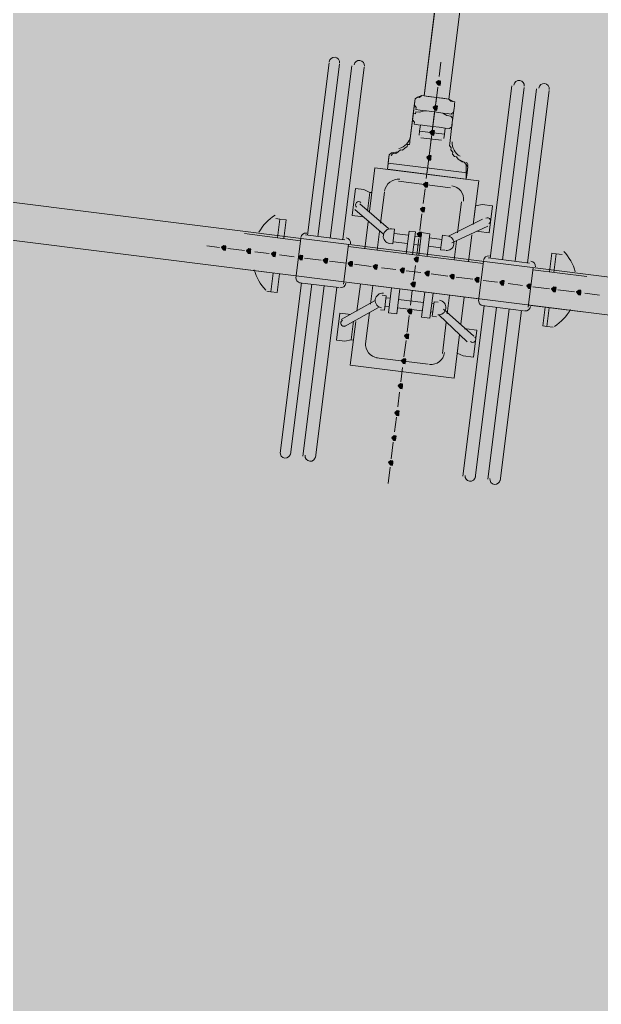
# Model space of a CAD drawing. Header units: metres. Extents: x -4 to 509425, y 7549 to 4732445.
# Drawn here: x 476004.617 to 476006.97, y 4719750.789 to 4719754.773 of the extents above; entities that cross this region are included whole.
import ezdxf

# ---------------------------------------------------------------- set-up
doc = ezdxf.new("R2010")
doc.units = ezdxf.units.M
doc.header["$LTSCALE"] = 0.01
doc.header["$MEASUREMENT"] = 0
doc.layers.get('0').update_dxf_attribs({"lineweight": 0})
doc.layers.add('_SUBESTACIÓN', color=1, linetype='Continuous')
doc.layers.add('SUBESTACION LA VID', color=253, linetype='Continuous')

# ---------------------------------------------------------------- blocks, each defined once
blk = doc.blocks.new('A$Cfff6051d')
at = {"layer": 'SUBESTACION LA VID', "transparency": 33554687}
h = blk.add_hatch(color=256, dxfattribs=at)
h.dxf.hatch_style = 2
h.paths.add_polyline_path([(476006.319, 4719754.5158), (476006.3201, 4719754.5242), (476006.3117, 4719754.5253), (476006.3022, 4719754.5179), (476006.3095, 4719754.5085), (476006.3179, 4719754.5074)])
h = blk.add_hatch(color=256, dxfattribs=at)
h.dxf.hatch_style = 2
h.paths.add_polyline_path([(476006.3064, 4719754.415), (476006.3074, 4719754.4234), (476006.299, 4719754.4245), (476006.2896, 4719754.4171), (476006.2969, 4719754.4077), (476006.3053, 4719754.4066)])
h = blk.add_hatch(color=256, dxfattribs=at)
h.dxf.hatch_style = 2
h.paths.add_polyline_path([(476006.2937, 4719754.3142), (476006.2948, 4719754.3226), (476006.2864, 4719754.3237), (476006.2769, 4719754.3163), (476006.2843, 4719754.3069), (476006.2927, 4719754.3058)])
h = blk.add_hatch(color=256, dxfattribs=at)
h.dxf.hatch_style = 2
h.paths.add_polyline_path([(476006.2811, 4719754.2134), (476006.2821, 4719754.2218), (476006.2737, 4719754.2228), (476006.2643, 4719754.2155), (476006.2716, 4719754.206), (476006.28, 4719754.205)])
h = blk.add_hatch(color=256, dxfattribs=at)
h.dxf.hatch_style = 2
h.paths.add_polyline_path([(476006.2674, 4719754.1042), (476006.2684, 4719754.1126), (476006.26, 4719754.1136), (476006.2506, 4719754.1063), (476006.2579, 4719754.0968), (476006.2663, 4719754.0958)])
h = blk.add_hatch(color=256, dxfattribs=at)
h.dxf.hatch_style = 2
h.paths.add_polyline_path([(476006.2548, 4719754.0034), (476006.2558, 4719754.0118), (476006.2474, 4719754.0128), (476006.238, 4719754.0055), (476006.2453, 4719753.996), (476006.2537, 4719753.995)])
h = blk.add_hatch(color=256, dxfattribs=at)
h.dxf.hatch_style = 2
h.paths.add_polyline_path([(476006.2421, 4719753.9026), (476006.2432, 4719753.911), (476006.2348, 4719753.912), (476006.2253, 4719753.9047), (476006.2327, 4719753.8952), (476006.2411, 4719753.8942)])
h = blk.add_hatch(color=256, dxfattribs=at)
h.dxf.hatch_style = 2
h.paths.add_polyline_path([(476005.4503, 4719753.8483), (476005.4514, 4719753.8567), (476005.443, 4719753.8577), (476005.4335, 4719753.8504), (476005.4409, 4719753.8409), (476005.4493, 4719753.8399)])
h = blk.add_hatch(color=256, dxfattribs=at)
h.dxf.hatch_style = 2
h.paths.add_polyline_path([(476005.5511, 4719753.8356), (476005.5522, 4719753.844), (476005.5438, 4719753.8451), (476005.5343, 4719753.8377), (476005.5417, 4719753.8283), (476005.5501, 4719753.8272)])
h = blk.add_hatch(color=256, dxfattribs=at)
h.dxf.hatch_style = 2
h.paths.add_polyline_path([(476005.6519, 4719753.823), (476005.653, 4719753.8314), (476005.6446, 4719753.8324), (476005.6351, 4719753.8251), (476005.6425, 4719753.8156), (476005.6509, 4719753.8146)])
h = blk.add_hatch(color=256, dxfattribs=at)
h.dxf.hatch_style = 2
h.paths.add_polyline_path([(476005.7611, 4719753.8093), (476005.7622, 4719753.8177), (476005.7538, 4719753.8188), (476005.7443, 4719753.8114), (476005.7517, 4719753.802), (476005.7601, 4719753.8009)])
h = blk.add_hatch(color=256, dxfattribs=at)
h.dxf.hatch_style = 2
h.paths.add_polyline_path([(476005.862, 4719753.7967), (476005.863, 4719753.8051), (476005.8546, 4719753.8061), (476005.8452, 4719753.7988), (476005.8525, 4719753.7893), (476005.8609, 4719753.7883)])
h = blk.add_hatch(color=256, dxfattribs=at)
h.dxf.hatch_style = 2
h.paths.add_polyline_path([(476006.2295, 4719753.8018), (476006.2305, 4719753.8102), (476006.2221, 4719753.8112), (476006.2127, 4719753.8039), (476006.22, 4719753.7944), (476006.2284, 4719753.7934)])
h = blk.add_hatch(color=256, dxfattribs=at)
h.dxf.hatch_style = 2
h.paths.add_polyline_path([(476005.9628, 4719753.784), (476005.9638, 4719753.7924), (476005.9554, 4719753.7935), (476005.946, 4719753.7861), (476005.9533, 4719753.7767), (476005.9617, 4719753.7756)])
h = blk.add_hatch(color=256, dxfattribs=at)
h.dxf.hatch_style = 2
h.paths.add_polyline_path([(476006.0636, 4719753.7714), (476006.0646, 4719753.7798), (476006.0562, 4719753.7808), (476006.0468, 4719753.7735), (476006.0541, 4719753.764), (476006.0625, 4719753.763)])
h = blk.add_hatch(color=256, dxfattribs=at)
h.dxf.hatch_style = 2
h.paths.add_polyline_path([(476006.1728, 4719753.7577), (476006.1738, 4719753.7661), (476006.1654, 4719753.7671), (476006.156, 4719753.7598), (476006.1633, 4719753.7503), (476006.1717, 4719753.7493)])
h = blk.add_hatch(color=256, dxfattribs=at)
h.dxf.hatch_style = 2
h.paths.add_polyline_path([(476006.2736, 4719753.7451), (476006.2746, 4719753.7535), (476006.2662, 4719753.7545), (476006.2568, 4719753.7472), (476006.2641, 4719753.7377), (476006.2725, 4719753.7367)])
h = blk.add_hatch(color=256, dxfattribs=at)
h.dxf.hatch_style = 2
h.paths.add_polyline_path([(476006.3744, 4719753.7324), (476006.3754, 4719753.7408), (476006.367, 4719753.7419), (476006.3576, 4719753.7345), (476006.3649, 4719753.7251), (476006.3733, 4719753.724)])
h = blk.add_hatch(color=256, dxfattribs=at)
h.dxf.hatch_style = 2
h.paths.add_polyline_path([(476006.4752, 4719753.7198), (476006.4762, 4719753.7282), (476006.4678, 4719753.7292), (476006.4584, 4719753.7219), (476006.4657, 4719753.7124), (476006.4741, 4719753.7114)])
h = blk.add_hatch(color=256, dxfattribs=at)
h.dxf.hatch_style = 2
h.paths.add_polyline_path([(476006.2168, 4719753.701), (476006.2179, 4719753.7094), (476006.2095, 4719753.7104), (476006.2, 4719753.7031), (476006.2074, 4719753.6936), (476006.2158, 4719753.6926)])
h = blk.add_hatch(color=256, dxfattribs=at)
h.dxf.hatch_style = 2
h.paths.add_polyline_path([(476006.576, 4719753.7071), (476006.577, 4719753.7155), (476006.5686, 4719753.7166), (476006.5592, 4719753.7092), (476006.5665, 4719753.6998), (476006.5749, 4719753.6987)])
h = blk.add_hatch(color=256, dxfattribs=at)
h.dxf.hatch_style = 2
h.paths.add_polyline_path([(476006.6852, 4719753.6935), (476006.6862, 4719753.7019), (476006.6778, 4719753.7029), (476006.6684, 4719753.6956), (476006.6757, 4719753.6861), (476006.6841, 4719753.6851)])
h = blk.add_hatch(color=256, dxfattribs=at)
h.dxf.hatch_style = 2
h.paths.add_polyline_path([(476006.786, 4719753.6808), (476006.787, 4719753.6892), (476006.7786, 4719753.6903), (476006.7692, 4719753.6829), (476006.7765, 4719753.6735), (476006.7849, 4719753.6724)])
h = blk.add_hatch(color=256, dxfattribs=at)
h.dxf.hatch_style = 2
h.paths.add_polyline_path([(476006.8868, 4719753.6682), (476006.8878, 4719753.6766), (476006.8794, 4719753.6776), (476006.87, 4719753.6703), (476006.8773, 4719753.6608), (476006.8857, 4719753.6598)])
h = blk.add_hatch(color=256, dxfattribs=at)
h.dxf.hatch_style = 2
h.paths.add_polyline_path([(476006.2032, 4719753.5918), (476006.2042, 4719753.6002), (476006.1958, 4719753.6012), (476006.1864, 4719753.5939), (476006.1937, 4719753.5844), (476006.2021, 4719753.5834)])
h = blk.add_hatch(color=256, dxfattribs=at)
h.dxf.hatch_style = 2
h.paths.add_polyline_path([(476006.1905, 4719753.491), (476006.1916, 4719753.4994), (476006.1832, 4719753.5004), (476006.1737, 4719753.4931), (476006.1811, 4719753.4836), (476006.1895, 4719753.4826)])
h = blk.add_hatch(color=256, dxfattribs=at)
h.dxf.hatch_style = 2
h.paths.add_polyline_path([(476006.1779, 4719753.3902), (476006.1789, 4719753.3986), (476006.1705, 4719753.3996), (476006.1611, 4719753.3923), (476006.1684, 4719753.3828), (476006.1768, 4719753.3818)])
h = blk.add_hatch(color=256, dxfattribs=at)
h.dxf.hatch_style = 2
h.paths.add_polyline_path([(476006.1652, 4719753.2894), (476006.1663, 4719753.2978), (476006.1579, 4719753.2988), (476006.1484, 4719753.2915), (476006.1558, 4719753.282), (476006.1642, 4719753.281)])
h = blk.add_hatch(color=256, dxfattribs=at)
h.dxf.hatch_style = 2
h.paths.add_polyline_path([(476006.1515, 4719753.1802), (476006.1526, 4719753.1886), (476006.1442, 4719753.1896), (476006.1347, 4719753.1823), (476006.1421, 4719753.1728), (476006.1505, 4719753.1718)])
h = blk.add_hatch(color=256, dxfattribs=at)
h.dxf.hatch_style = 2
h.paths.add_polyline_path([(476006.1389, 4719753.0793), (476006.14, 4719753.0877), (476006.1316, 4719753.0888), (476006.1221, 4719753.0815), (476006.1295, 4719753.072), (476006.1379, 4719753.0709)])
h = blk.add_hatch(color=256, dxfattribs=at)
h.dxf.hatch_style = 2
h.paths.add_polyline_path([(476006.1263, 4719752.9785), (476006.1273, 4719752.9869), (476006.1189, 4719752.988), (476006.1095, 4719752.9807), (476006.1168, 4719752.9712), (476006.1252, 4719752.9701)])
at = {"layer": 'SUBESTACION LA VID', "lineweight": 15}
for p, q in [((476006.8689, 4719759.3786), (476006.2528, 4719754.4644)), ((476006.9697, 4719759.3659), (476006.3536, 4719754.4517)), ((476071.4612, 4719745.6493), (475975.7142, 4719757.6531)), ((476071.4423, 4719745.4981), (475975.6953, 4719757.5019)), ((476005.8685, 4719754.5979), (476005.7811, 4719753.9006)), ((476006.3211, 4719754.6009), (476006.3138, 4719754.5421)), ((476005.8231, 4719753.8954), (476005.9105, 4719754.5926)), ((476005.9609, 4719754.5863), (476005.8735, 4719753.8891)), ((476005.9239, 4719753.8827), (476006.0113, 4719754.58)), ((476006.3085, 4719754.5001), (476006.3001, 4719754.4329)), ((476006.5204, 4719753.808), (476006.6078, 4719754.5052)), ((476006.6582, 4719754.4989), (476006.5708, 4719753.8017)), ((476006.6212, 4719753.7953), (476006.7086, 4719754.4926)), ((476006.759, 4719754.4862), (476006.6716, 4719753.789)), ((476006.215, 4719754.435), (476006.2076, 4719754.3762)), ((476006.2959, 4719754.3993), (476006.2874, 4719754.3321)), ((476006.3672, 4719754.3562), (476006.3746, 4719754.415)), ((476006.1971, 4719754.2922), (476006.2076, 4719754.3762)), ((476006.2328, 4719754.3048), (476006.2349, 4719754.3216)), ((476006.3672, 4719754.3562), (476006.3567, 4719754.2722)), ((476006.3242, 4719754.2848), (476006.2402, 4719754.2953)), ((476006.2412, 4719754.3037), (476006.2412, 4719754.3037)), ((476006.2822, 4719754.29), (476006.2748, 4719754.2312)), ((476006.3252, 4719754.2932), (476006.3252, 4719754.2932)), ((476006.3357, 4719754.3089), (476006.3336, 4719754.2921)), ((476006.1215, 4719754.2334), (476006.1477, 4719754.2386)), ((476006.3913, 4719754.2081), (476006.4155, 4719754.1965)), ((476006.0321, 4719753.9972), (476006.0543, 4719754.1736)), ((476006.4743, 4719754.1209), (476006.0543, 4719754.1736)), ((476006.427, 4719754.1524), (476006.1078, 4719754.1925)), ((476006.2695, 4719754.1892), (476006.2622, 4719754.1304)), ((476006.3598, 4719754.0926), (476006.1498, 4719754.1189)), ((476006.4522, 4719753.9445), (476006.4743, 4719754.1209)), ((476006.2569, 4719754.0884), (476006.2495, 4719754.0296)), ((476006.0773, 4719753.9488), (476006.0931, 4719754.0748)), ((476005.9733, 4719754.0045), (476006.0888, 4719753.9047)), ((476005.9933, 4719754.0276), (476006.1088, 4719753.9278)), ((476006.3881, 4719753.9099), (476006.4039, 4719754.0359)), ((476005.653, 4719753.9679), (476005.6698, 4719753.9658)), ((476006.2443, 4719753.9876), (476006.2358, 4719753.9204)), ((476006.4889, 4719753.9655), (476006.3524, 4719753.8973)), ((476006.0132, 4719753.846), (476006.0269, 4719753.9552)), ((476006.511, 4719753.9371), (476006.366, 4719753.87)), ((476005.7528, 4719753.8786), (476005.526, 4719753.907)), ((476005.7338, 4719753.7274), (476005.7538, 4719753.887)), ((476005.9323, 4719753.8817), (476005.7727, 4719753.9017)), ((476006.0636, 4719753.8396), (476006.0731, 4719753.9152)), ((476006.1907, 4719753.9005), (476006.1319, 4719753.9079)), ((476006.1812, 4719753.8249), (476006.1928, 4719753.9173)), ((476006.218, 4719753.9141), (476006.1928, 4719753.9173)), ((476006.2064, 4719753.8217), (476006.218, 4719753.9141)), ((476006.2411, 4719753.8942), (476006.2159, 4719753.8973)), ((476006.2316, 4719753.8868), (476006.2232, 4719753.8196)), ((476006.2316, 4719753.8186), (476006.2432, 4719753.911)), ((476006.2768, 4719753.9068), (476006.2432, 4719753.911)), ((476006.2652, 4719753.8144), (476006.2768, 4719753.9068)), ((476006.3251, 4719753.8837), (476006.2747, 4719753.89)), ((476006.344, 4719753.8983), (476006.3272, 4719753.9005)), ((476006.4332, 4719753.7933), (476006.4469, 4719753.9025)), ((476005.4251, 4719753.8514), (476005.3747, 4719753.8577)), ((476005.5259, 4719753.8388), (476005.4587, 4719753.8472)), ((476005.947, 4719753.8628), (476005.927, 4719753.7032)), ((476006.492, 4719753.7859), (476005.946, 4719753.8544)), ((476006.1865, 4719753.8669), (476006.1277, 4719753.8743)), ((476006.2369, 4719753.8606), (476006.2117, 4719753.8637)), ((476006.3209, 4719753.85), (476006.2705, 4719753.8564)), ((476006.3744, 4719753.8007), (476006.3839, 4719753.8763)), ((476005.6267, 4719753.8261), (476005.5679, 4719753.8335)), ((476005.7275, 4719753.8135), (476005.6687, 4719753.8209)), ((476005.8367, 4719753.7998), (476005.7695, 4719753.8082)), ((476006.512, 4719753.809), (476006.68, 4719753.788)), ((476006.8123, 4719753.8226), (476006.7871, 4719753.8257)), ((476005.7349, 4719753.7358), (476005.5081, 4719753.7642)), ((476005.9376, 4719753.7872), (476005.8704, 4719753.7956)), ((476006.0384, 4719753.7745), (476005.9712, 4719753.783)), ((476006.1392, 4719753.7619), (476006.0804, 4719753.7693)), ((476006.2179, 4719753.7776), (476006.2106, 4719753.7188)), ((476006.4931, 4719753.7943), (476006.473, 4719753.6347)), ((476006.6747, 4719753.6095), (476006.6947, 4719753.7691)), ((476006.6936, 4719753.7607), (476006.912, 4719753.7333)), ((476005.6582, 4719753.6686), (476005.6677, 4719753.7442)), ((476006.24, 4719753.7493), (476006.1812, 4719753.7566)), ((476006.3492, 4719753.7356), (476006.282, 4719753.744)), ((476006.45, 4719753.7229), (476006.3828, 4719753.7314)), ((476005.6706, 4719753.0186), (476005.7569, 4719753.7074)), ((476005.7989, 4719753.7022), (476005.7126, 4719753.0133)), ((476005.9081, 4719753.6885), (476005.7485, 4719753.7085)), ((476005.763, 4719753.007), (476005.8493, 4719753.6959)), ((476005.8997, 4719753.6895), (476005.8134, 4719753.0007)), ((476006.4741, 4719753.6431), (476005.9281, 4719753.7116)), ((476005.9816, 4719753.594), (476005.9953, 4719753.7032)), ((476006.0362, 4719753.6212), (476006.0457, 4719753.6968)), ((476006.1213, 4719753.6874), (476006.1086, 4719753.5866)), ((476006.1549, 4719753.6831), (476006.1422, 4719753.5823)), ((476006.5508, 4719753.7103), (476006.492, 4719753.7177)), ((476006.6516, 4719753.6977), (476006.5928, 4719753.705)), ((476006.7608, 4719753.684), (476006.6936, 4719753.6924)), ((476006.8616, 4719753.6713), (476006.7944, 4719753.6798)), ((476005.633, 4719753.6718), (476005.6162, 4719753.6739)), ((476006.116, 4719753.6454), (476006.0992, 4719753.6475)), ((476006.2504, 4719753.6285), (476006.1496, 4719753.6411)), ((476006.2053, 4719753.6768), (476006.1979, 4719753.618)), ((476006.2557, 4719753.6705), (476006.2431, 4719753.5697)), ((476006.2893, 4719753.6663), (476006.2767, 4719753.5655)), ((476006.347, 4719753.5823), (476006.3565, 4719753.6579)), ((476006.4016, 4719753.5413), (476006.4153, 4719753.6505)), ((476006.9624, 4719753.6587), (476006.9036, 4719753.6661)), ((476005.9175, 4719753.5593), (476006.0551, 4719753.6359)), ((476005.9312, 4719753.532), (476006.0687, 4719753.6086)), ((476006.1118, 4719753.6118), (476006.095, 4719753.6139)), ((476006.2462, 4719753.5949), (476006.1454, 4719753.6075)), ((476006.2924, 4719753.6232), (476006.284, 4719753.6243)), ((476006.4551, 4719753.4919), (476006.3323, 4719753.6012)), ((476006.4961, 4719753.6148), (476006.4098, 4719752.9259)), ((476006.4602, 4719752.9196), (476006.5465, 4719753.6084)), ((476006.4877, 4719753.6158), (476006.6557, 4719753.5948)), ((476006.5969, 4719753.6021), (476006.5106, 4719752.9133)), ((476006.6757, 4719753.6179), (476006.8941, 4719753.5905)), ((476006.7334, 4719753.5338), (476006.7429, 4719753.6094)), ((476006.0162, 4719753.4616), (476006.032, 4719753.5876)), ((476006.1422, 4719753.5823), (476006.1086, 4719753.5866)), ((476006.1926, 4719753.576), (476006.1842, 4719753.5088)), ((476006.2767, 4719753.5655), (476006.2431, 4719753.5697)), ((476006.2882, 4719753.5896), (476006.2798, 4719753.5907)), ((476006.3029, 4719753.5707), (476006.2861, 4719753.5728)), ((476006.4268, 4719753.4699), (476006.3124, 4719753.5781)), ((476006.561, 4719752.907), (476006.6473, 4719753.5958)), ((476005.9542, 4719753.3755), (476005.9763, 4719753.5519)), ((476006.327, 4719753.4227), (476006.3428, 4719753.5487)), ((476006.7502, 4719753.5317), (476006.7754, 4719753.5286)), ((476006.3742, 4719753.3229), (476006.3963, 4719753.4993)), ((476006.18, 4719753.4752), (476006.1716, 4719753.408)), ((476006.2703, 4719753.3786), (476006.0603, 4719753.4049)), ((476006.3742, 4719753.3229), (476005.9542, 4719753.3755)), ((476006.1663, 4719753.366), (476006.1589, 4719753.3072)), ((476006.1537, 4719753.2652), (476006.1463, 4719753.2064)), ((476006.141, 4719753.1644), (476006.1337, 4719753.1056)), ((476006.1284, 4719753.0636), (476006.12, 4719752.9964)), ((476006.1158, 4719752.9628), (476006.1073, 4719752.8956))]:
    blk.add_line(p, q, dxfattribs=at)
at = {"layer": 'SUBESTACION LA VID', "lineweight": 0}
blk.add_line((476006.4239, 4719754.1272), (476006.4228, 4719754.1871), dxfattribs=at)
at = {"layer": 'SUBESTACION LA VID', "lineweight": 15}
for points in [[(476006.8689, 4719759.3786), (476006.9697, 4719759.3659), (476006.3536, 4719754.4517), (476006.2528, 4719754.4644), (476006.8689, 4719759.3786)], [(476071.4423, 4719745.4981), (476071.4612, 4719745.6493), (475975.7142, 4719757.6531), (475975.6953, 4719757.5019), (476071.4423, 4719745.4981)], [(476006.111, 4719754.2177), (476006.1047, 4719754.1673), (476006.2643, 4719754.1472), (476006.3032, 4719754.4581), (476006.2696, 4719754.4623), (476006.2528, 4719754.4644), (476006.2444, 4719754.4654), (476006.235, 4719754.4581), (476006.2266, 4719754.4591), (476006.2171, 4719754.4518), (476006.2161, 4719754.4434), (476006.215, 4719754.435), (476006.2076, 4719754.3762), (476006.1971, 4719754.2922), (476006.1961, 4719754.2838), (476006.195, 4719754.2754), (476006.1939, 4719754.267), (476006.1855, 4719754.268), (476006.1845, 4719754.2596), (476006.175, 4719754.2523), (476006.1656, 4719754.2449), (476006.1572, 4719754.246), (476006.1477, 4719754.2386), (476006.1383, 4719754.2313), (476006.1215, 4719754.2334), (476006.112, 4719754.2261), (476006.111, 4719754.2177)], [(476006.215, 4719754.435), (476006.214, 4719754.4266), (476006.2213, 4719754.4171), (476006.2203, 4719754.4087), (476006.2371, 4719754.4066), (476006.2539, 4719754.4045), (476006.2623, 4719754.4035), (476006.2959, 4719754.3993), (476006.3211, 4719754.3961), (476006.3295, 4719754.395), (476006.3463, 4719754.3929), (476006.3631, 4719754.3908), (476006.3725, 4719754.3982), (476006.3736, 4719754.4066), (476006.3746, 4719754.415), (476006.3757, 4719754.4234), (476006.3767, 4719754.4318), (476006.3778, 4719754.4402), (476006.3694, 4719754.4412), (476006.3536, 4719754.4517), (476006.3368, 4719754.4538), (476006.3284, 4719754.4549), (476006.3032, 4719754.4581), (476006.2696, 4719754.4623), (476006.2612, 4719754.4633), (476006.2444, 4719754.4654), (476006.2266, 4719754.4591), (476006.2171, 4719754.4518), (476006.2161, 4719754.4434), (476006.215, 4719754.435)], [(476006.4302, 4719754.1776), (476006.4239, 4719754.1272), (476006.2643, 4719754.1472), (476006.3032, 4719754.4581), (476006.3284, 4719754.4549), (476006.3368, 4719754.4538), (476006.3452, 4719754.4528), (476006.3536, 4719754.4517), (476006.361, 4719754.4423), (476006.3694, 4719754.4412), (476006.3778, 4719754.4402), (476006.3767, 4719754.4318), (476006.3757, 4719754.4234), (476006.3746, 4719754.415), (476006.3672, 4719754.3562), (476006.3567, 4719754.2722), (476006.3557, 4719754.2638), (476006.363, 4719754.2543), (476006.362, 4719754.2459), (476006.3693, 4719754.2365), (476006.3683, 4719754.2281), (476006.3756, 4719754.2186), (476006.384, 4719754.2176), (476006.3913, 4719754.2081), (476006.4071, 4719754.1976), (476006.4155, 4719754.1965), (476006.4228, 4719754.1871), (476006.4302, 4719754.1776)], [(476006.2885, 4719754.3405), (476006.3137, 4719754.3373), (476006.3221, 4719754.3362), (476006.3389, 4719754.3341), (476006.3557, 4719754.332), (476006.3651, 4719754.3394), (476006.3662, 4719754.3478), (476006.3672, 4719754.3562), (476006.3683, 4719754.3646), (476006.3694, 4719754.373), (476006.362, 4719754.3824), (476006.3452, 4719754.3845), (476006.3295, 4719754.395), (476006.3211, 4719754.3961), (476006.2959, 4719754.3993), (476006.2623, 4719754.4035), (476006.2539, 4719754.4045), (476006.236, 4719754.3982), (476006.2192, 4719754.4003), (476006.2181, 4719754.3919), (476006.2097, 4719754.393), (476006.2087, 4719754.3846), (476006.2076, 4719754.3762), (476006.2066, 4719754.3678), (476006.2139, 4719754.3583), (476006.2129, 4719754.3499), (476006.2297, 4719754.3478), (476006.2465, 4719754.3457), (476006.2549, 4719754.3447), (476006.2885, 4719754.3405)], [(476006.3389, 4719754.3341), (476006.3357, 4719754.3089), (476006.2349, 4719754.3216), (476006.2381, 4719754.3468)], [(476006.4302, 4719754.1776), (476006.427, 4719754.1524), (476006.4239, 4719754.1272), (476006.1047, 4719754.1673), (476006.1078, 4719754.1925), (476006.111, 4719754.2177)], [(476005.9618, 4719753.9804), (476005.9755, 4719754.0896), (476006.0091, 4719754.0854), (476006.0332, 4719754.0738)], [(476006.0416, 4719754.0728), (476006.0332, 4719754.0738), (476006.0237, 4719753.9982)], [(476006.4658, 4719753.9172), (476006.4742, 4719753.9161), (476006.5162, 4719753.9109), (476006.5299, 4719754.0201), (476006.4879, 4719754.0254), (476006.4616, 4719754.0201), (476006.4522, 4719753.9445)], [(476005.6856, 4719753.887), (476005.695, 4719753.9626), (476005.6698, 4719753.9658), (476005.6604, 4719753.8902)], [(476005.9618, 4719753.9804), (476005.9954, 4719753.9762), (476006.0038, 4719753.9751)], [(476006.1098, 4719753.868), (476006.1266, 4719753.8659), (476006.134, 4719753.9247), (476006.1172, 4719753.9268)], [(476006.3366, 4719753.8395), (476006.3198, 4719753.8416), (476006.3272, 4719753.9005)], [(476006.7608, 4719753.7522), (476006.7703, 4719753.8278), (476006.7871, 4719753.8257), (476006.7776, 4719753.7501)], [(476005.6425, 4719753.7474), (476005.633, 4719753.6718), (476005.6582, 4719753.6686)], [(476006.0835, 4719753.658), (476006.1003, 4719753.6559), (476006.0929, 4719753.5971), (476006.0761, 4719753.5992)], [(476006.3103, 4719753.6295), (476006.2935, 4719753.6316), (476006.2861, 4719753.5728)], [(476006.7597, 4719753.6073), (476006.7502, 4719753.5317), (476006.7334, 4719753.5338)], [(476005.9123, 4719753.5856), (476005.8986, 4719753.4764), (476005.9322, 4719753.4722), (476005.9584, 4719753.4774)], [(476005.9123, 4719753.5856), (476005.9459, 4719753.5814), (476005.9543, 4719753.5803)], [(476005.9668, 4719753.4763), (476005.9584, 4719753.4774), (476005.9679, 4719753.553)], [(476006.4163, 4719753.5224), (476006.4247, 4719753.5213), (476006.4667, 4719753.5161), (476006.453, 4719753.4069), (476006.411, 4719753.4121), (476006.3869, 4719753.4237), (476006.3963, 4719753.4993)]]:
    blk.add_lwpolyline(points, dxfattribs=at)
at = {"layer": 'SUBESTACION LA VID'}
for points in [[(476006.319, 4719754.5158), (476006.3201, 4719754.5242), (476006.3117, 4719754.5253), (476006.3022, 4719754.5179), (476006.3095, 4719754.5085), (476006.3179, 4719754.5074)], [(476006.3064, 4719754.415), (476006.3074, 4719754.4234), (476006.299, 4719754.4245), (476006.2896, 4719754.4171), (476006.2969, 4719754.4077), (476006.3053, 4719754.4066)], [(476006.2937, 4719754.3142), (476006.2948, 4719754.3226), (476006.2864, 4719754.3237), (476006.2769, 4719754.3163), (476006.2843, 4719754.3069), (476006.2927, 4719754.3058)], [(476006.2811, 4719754.2134), (476006.2821, 4719754.2218), (476006.2737, 4719754.2228), (476006.2643, 4719754.2155), (476006.2716, 4719754.206), (476006.28, 4719754.205)], [(476006.2674, 4719754.1042), (476006.2684, 4719754.1126), (476006.26, 4719754.1136), (476006.2506, 4719754.1063), (476006.2579, 4719754.0968), (476006.2663, 4719754.0958)], [(476006.2548, 4719754.0034), (476006.2558, 4719754.0118), (476006.2474, 4719754.0128), (476006.238, 4719754.0055), (476006.2453, 4719753.996), (476006.2537, 4719753.995)], [(476006.2421, 4719753.9026), (476006.2432, 4719753.911), (476006.2348, 4719753.912), (476006.2253, 4719753.9047), (476006.2327, 4719753.8952), (476006.2411, 4719753.8942)], [(476005.4503, 4719753.8483), (476005.4514, 4719753.8567), (476005.443, 4719753.8577), (476005.4335, 4719753.8504), (476005.4409, 4719753.8409), (476005.4493, 4719753.8399)], [(476005.5511, 4719753.8356), (476005.5522, 4719753.844), (476005.5438, 4719753.8451), (476005.5343, 4719753.8377), (476005.5417, 4719753.8283), (476005.5501, 4719753.8272)], [(476005.6519, 4719753.823), (476005.653, 4719753.8314), (476005.6446, 4719753.8324), (476005.6351, 4719753.8251), (476005.6425, 4719753.8156), (476005.6509, 4719753.8146)], [(476005.7611, 4719753.8093), (476005.7622, 4719753.8177), (476005.7538, 4719753.8188), (476005.7443, 4719753.8114), (476005.7517, 4719753.802), (476005.7601, 4719753.8009)], [(476005.862, 4719753.7967), (476005.863, 4719753.8051), (476005.8546, 4719753.8061), (476005.8452, 4719753.7988), (476005.8525, 4719753.7893), (476005.8609, 4719753.7883)], [(476006.2295, 4719753.8018), (476006.2305, 4719753.8102), (476006.2221, 4719753.8112), (476006.2127, 4719753.8039), (476006.22, 4719753.7944), (476006.2284, 4719753.7934)], [(476005.9628, 4719753.784), (476005.9638, 4719753.7924), (476005.9554, 4719753.7935), (476005.946, 4719753.7861), (476005.9533, 4719753.7767), (476005.9617, 4719753.7756)], [(476006.0636, 4719753.7714), (476006.0646, 4719753.7798), (476006.0562, 4719753.7808), (476006.0468, 4719753.7735), (476006.0541, 4719753.764), (476006.0625, 4719753.763)], [(476006.1728, 4719753.7577), (476006.1738, 4719753.7661), (476006.1654, 4719753.7671), (476006.156, 4719753.7598), (476006.1633, 4719753.7503), (476006.1717, 4719753.7493)], [(476006.2736, 4719753.7451), (476006.2746, 4719753.7535), (476006.2662, 4719753.7545), (476006.2568, 4719753.7472), (476006.2641, 4719753.7377), (476006.2725, 4719753.7367)], [(476006.3744, 4719753.7324), (476006.3754, 4719753.7408), (476006.367, 4719753.7419), (476006.3576, 4719753.7345), (476006.3649, 4719753.7251), (476006.3733, 4719753.724)], [(476006.4752, 4719753.7198), (476006.4762, 4719753.7282), (476006.4678, 4719753.7292), (476006.4584, 4719753.7219), (476006.4657, 4719753.7124), (476006.4741, 4719753.7114)], [(476006.2168, 4719753.701), (476006.2179, 4719753.7094), (476006.2095, 4719753.7104), (476006.2, 4719753.7031), (476006.2074, 4719753.6936), (476006.2158, 4719753.6926)], [(476006.576, 4719753.7071), (476006.577, 4719753.7155), (476006.5686, 4719753.7166), (476006.5592, 4719753.7092), (476006.5665, 4719753.6998), (476006.5749, 4719753.6987)], [(476006.6852, 4719753.6935), (476006.6862, 4719753.7019), (476006.6778, 4719753.7029), (476006.6684, 4719753.6956), (476006.6757, 4719753.6861), (476006.6841, 4719753.6851)], [(476006.786, 4719753.6808), (476006.787, 4719753.6892), (476006.7786, 4719753.6903), (476006.7692, 4719753.6829), (476006.7765, 4719753.6735), (476006.7849, 4719753.6724)], [(476006.8868, 4719753.6682), (476006.8878, 4719753.6766), (476006.8794, 4719753.6776), (476006.87, 4719753.6703), (476006.8773, 4719753.6608), (476006.8857, 4719753.6598)], [(476006.2032, 4719753.5918), (476006.2042, 4719753.6002), (476006.1958, 4719753.6012), (476006.1864, 4719753.5939), (476006.1937, 4719753.5844), (476006.2021, 4719753.5834)], [(476006.1905, 4719753.491), (476006.1916, 4719753.4994), (476006.1832, 4719753.5004), (476006.1737, 4719753.4931), (476006.1811, 4719753.4836), (476006.1895, 4719753.4826)], [(476006.1779, 4719753.3902), (476006.1789, 4719753.3986), (476006.1705, 4719753.3996), (476006.1611, 4719753.3923), (476006.1684, 4719753.3828), (476006.1768, 4719753.3818)], [(476006.1652, 4719753.2894), (476006.1663, 4719753.2978), (476006.1579, 4719753.2988), (476006.1484, 4719753.2915), (476006.1558, 4719753.282), (476006.1642, 4719753.281)], [(476006.1515, 4719753.1802), (476006.1526, 4719753.1886), (476006.1442, 4719753.1896), (476006.1347, 4719753.1823), (476006.1421, 4719753.1728), (476006.1505, 4719753.1718)], [(476006.1389, 4719753.0793), (476006.14, 4719753.0877), (476006.1316, 4719753.0888), (476006.1221, 4719753.0815), (476006.1295, 4719753.072), (476006.1379, 4719753.0709)], [(476006.1263, 4719752.9785), (476006.1273, 4719752.9869), (476006.1189, 4719752.988), (476006.1095, 4719752.9807), (476006.1168, 4719752.9712), (476006.1252, 4719752.9701)]]:
    blk.add_lwpolyline(points, close=True, dxfattribs=at)
at = {"layer": 'SUBESTACION LA VID', "lineweight": 0}
for points in [[(476006.319, 4719754.5158), (476006.3201, 4719754.5242), (476006.3117, 4719754.5253), (476006.3022, 4719754.5179), (476006.3095, 4719754.5085), (476006.3179, 4719754.5074)], [(476006.3064, 4719754.415), (476006.3074, 4719754.4234), (476006.299, 4719754.4245), (476006.2896, 4719754.4171), (476006.2969, 4719754.4077), (476006.3053, 4719754.4066)], [(476006.2937, 4719754.3142), (476006.2948, 4719754.3226), (476006.2864, 4719754.3237), (476006.2769, 4719754.3163), (476006.2843, 4719754.3069), (476006.2927, 4719754.3058)], [(476006.2811, 4719754.2134), (476006.2821, 4719754.2218), (476006.2737, 4719754.2228), (476006.2643, 4719754.2155), (476006.2716, 4719754.206), (476006.28, 4719754.205)], [(476006.2674, 4719754.1042), (476006.2684, 4719754.1126), (476006.26, 4719754.1136), (476006.2506, 4719754.1063), (476006.2579, 4719754.0968), (476006.2663, 4719754.0958)], [(476006.2548, 4719754.0034), (476006.2558, 4719754.0118), (476006.2474, 4719754.0128), (476006.238, 4719754.0055), (476006.2453, 4719753.996), (476006.2537, 4719753.995)], [(476006.2421, 4719753.9026), (476006.2432, 4719753.911), (476006.2348, 4719753.912), (476006.2253, 4719753.9047), (476006.2327, 4719753.8952), (476006.2411, 4719753.8942)], [(476005.4503, 4719753.8483), (476005.4514, 4719753.8567), (476005.443, 4719753.8577), (476005.4335, 4719753.8504), (476005.4409, 4719753.8409), (476005.4493, 4719753.8399)], [(476005.5511, 4719753.8356), (476005.5522, 4719753.844), (476005.5438, 4719753.8451), (476005.5343, 4719753.8377), (476005.5417, 4719753.8283), (476005.5501, 4719753.8272)], [(476005.6519, 4719753.823), (476005.653, 4719753.8314), (476005.6446, 4719753.8324), (476005.6351, 4719753.8251), (476005.6425, 4719753.8156), (476005.6509, 4719753.8146)], [(476005.7611, 4719753.8093), (476005.7622, 4719753.8177), (476005.7538, 4719753.8188), (476005.7443, 4719753.8114), (476005.7517, 4719753.802), (476005.7601, 4719753.8009)], [(476005.862, 4719753.7967), (476005.863, 4719753.8051), (476005.8546, 4719753.8061), (476005.8452, 4719753.7988), (476005.8525, 4719753.7893), (476005.8609, 4719753.7883)], [(476006.2295, 4719753.8018), (476006.2305, 4719753.8102), (476006.2221, 4719753.8112), (476006.2127, 4719753.8039), (476006.22, 4719753.7944), (476006.2284, 4719753.7934)], [(476005.9628, 4719753.784), (476005.9638, 4719753.7924), (476005.9554, 4719753.7935), (476005.946, 4719753.7861), (476005.9533, 4719753.7767), (476005.9617, 4719753.7756)], [(476006.0636, 4719753.7714), (476006.0646, 4719753.7798), (476006.0562, 4719753.7808), (476006.0468, 4719753.7735), (476006.0541, 4719753.764), (476006.0625, 4719753.763)], [(476006.1728, 4719753.7577), (476006.1738, 4719753.7661), (476006.1654, 4719753.7671), (476006.156, 4719753.7598), (476006.1633, 4719753.7503), (476006.1717, 4719753.7493)], [(476006.2736, 4719753.7451), (476006.2746, 4719753.7535), (476006.2662, 4719753.7545), (476006.2568, 4719753.7472), (476006.2641, 4719753.7377), (476006.2725, 4719753.7367)], [(476006.3744, 4719753.7324), (476006.3754, 4719753.7408), (476006.367, 4719753.7419), (476006.3576, 4719753.7345), (476006.3649, 4719753.7251), (476006.3733, 4719753.724)], [(476006.4752, 4719753.7198), (476006.4762, 4719753.7282), (476006.4678, 4719753.7292), (476006.4584, 4719753.7219), (476006.4657, 4719753.7124), (476006.4741, 4719753.7114)], [(476006.2168, 4719753.701), (476006.2179, 4719753.7094), (476006.2095, 4719753.7104), (476006.2, 4719753.7031), (476006.2074, 4719753.6936), (476006.2158, 4719753.6926)], [(476006.576, 4719753.7071), (476006.577, 4719753.7155), (476006.5686, 4719753.7166), (476006.5592, 4719753.7092), (476006.5665, 4719753.6998), (476006.5749, 4719753.6987)], [(476006.6852, 4719753.6935), (476006.6862, 4719753.7019), (476006.6778, 4719753.7029), (476006.6684, 4719753.6956), (476006.6757, 4719753.6861), (476006.6841, 4719753.6851)], [(476006.786, 4719753.6808), (476006.787, 4719753.6892), (476006.7786, 4719753.6903), (476006.7692, 4719753.6829), (476006.7765, 4719753.6735), (476006.7849, 4719753.6724)], [(476006.8868, 4719753.6682), (476006.8878, 4719753.6766), (476006.8794, 4719753.6776), (476006.87, 4719753.6703), (476006.8773, 4719753.6608), (476006.8857, 4719753.6598)], [(476006.2032, 4719753.5918), (476006.2042, 4719753.6002), (476006.1958, 4719753.6012), (476006.1864, 4719753.5939), (476006.1937, 4719753.5844), (476006.2021, 4719753.5834)], [(476006.1905, 4719753.491), (476006.1916, 4719753.4994), (476006.1832, 4719753.5004), (476006.1737, 4719753.4931), (476006.1811, 4719753.4836), (476006.1895, 4719753.4826)], [(476006.1779, 4719753.3902), (476006.1789, 4719753.3986), (476006.1705, 4719753.3996), (476006.1611, 4719753.3923), (476006.1684, 4719753.3828), (476006.1768, 4719753.3818)], [(476006.1652, 4719753.2894), (476006.1663, 4719753.2978), (476006.1579, 4719753.2988), (476006.1484, 4719753.2915), (476006.1558, 4719753.282), (476006.1642, 4719753.281)], [(476006.1515, 4719753.1802), (476006.1526, 4719753.1886), (476006.1442, 4719753.1896), (476006.1347, 4719753.1823), (476006.1421, 4719753.1728), (476006.1505, 4719753.1718)], [(476006.1389, 4719753.0793), (476006.14, 4719753.0877), (476006.1316, 4719753.0888), (476006.1221, 4719753.0815), (476006.1295, 4719753.072), (476006.1379, 4719753.0709)], [(476006.1263, 4719752.9785), (476006.1273, 4719752.9869), (476006.1189, 4719752.988), (476006.1095, 4719752.9807), (476006.1168, 4719752.9712), (476006.1252, 4719752.9701)]]:
    blk.add_lwpolyline(points, close=True, dxfattribs=at)
for points in [[(476006.1971, 4719754.2922), (476006.215, 4719754.435), (476006.2161, 4719754.4434), (476006.1971, 4719754.2922), (476006.2171, 4719754.4518)], [(476006.1047, 4719754.1673), (476006.112, 4719754.2261), (476006.1047, 4719754.1673), (476006.112, 4719754.2261)]]:
    blk.add_lwpolyline(points, dxfattribs=at)
at = {"layer": 'SUBESTACION LA VID', "lineweight": 15}
for points in [[(476005.9111, 4719754.5968), (476005.9125, 4719754.6084), (476005.9043, 4719754.619), (476005.8927, 4719754.6204), (476005.8811, 4719754.6219), (476005.8705, 4719754.6137), (476005.8691, 4719754.6021)], [(476006.0119, 4719754.5842), (476006.0133, 4719754.5958), (476006.0051, 4719754.6064), (476005.9935, 4719754.6078), (476005.9819, 4719754.6093), (476005.9713, 4719754.601), (476005.9699, 4719754.5894)], [(476006.6587, 4719754.5031), (476006.6602, 4719754.5147), (476006.6519, 4719754.5253), (476006.6403, 4719754.5267), (476006.6287, 4719754.5282), (476006.6182, 4719754.5199), (476006.6167, 4719754.5083)], [(476006.7595, 4719754.4904), (476006.761, 4719754.502), (476006.7527, 4719754.5126), (476006.7411, 4719754.5141), (476006.7295, 4719754.5155), (476006.719, 4719754.5073), (476006.7175, 4719754.4957)], [(476005.9971, 4719754.0333), (476005.992, 4719754.0381), (476005.9839, 4719754.0377), (476005.9792, 4719754.0325), (476005.9745, 4719754.0274), (476005.9748, 4719754.0193), (476005.98, 4719754.0146)], [(476006.5154, 4719753.9475), (476006.5216, 4719753.9508), (476006.5239, 4719753.9585), (476006.5206, 4719753.9647), (476006.5173, 4719753.9708), (476006.5096, 4719753.9732), (476006.5034, 4719753.9699)], [(476006.1214, 4719753.9263), (476006.1051, 4719753.9283), (476006.0903, 4719753.9168), (476006.0883, 4719753.9005), (476006.0862, 4719753.8843), (476006.0978, 4719753.8695), (476006.114, 4719753.8674)], [(476006.3408, 4719753.839), (476006.357, 4719753.837), (476006.3719, 4719753.8485), (476006.3739, 4719753.8647), (476006.3759, 4719753.881), (476006.3644, 4719753.8958), (476006.3482, 4719753.8978)], [(476006.0887, 4719753.6658), (476006.0725, 4719753.6679), (476006.0577, 4719753.6564), (476006.0556, 4719753.6401), (476006.0536, 4719753.6239), (476006.0651, 4719753.6091), (476006.0813, 4719753.607)], [(476006.3082, 4719753.5786), (476006.3244, 4719753.5766), (476006.3392, 4719753.5881), (476006.3412, 4719753.6043), (476006.3433, 4719753.6206), (476006.3318, 4719753.6354), (476006.3155, 4719753.6374)], [(476005.9225, 4719753.5563), (476005.9164, 4719753.553), (476005.914, 4719753.5453), (476005.9173, 4719753.5391), (476005.9207, 4719753.533), (476005.9283, 4719753.5306), (476005.9345, 4719753.5339)], [(476006.4408, 4719753.4705), (476006.446, 4719753.4657), (476006.454, 4719753.4661), (476006.4587, 4719753.4713), (476006.4635, 4719753.4764), (476006.4631, 4719753.4845), (476006.4579, 4719753.4892)], [(476005.6711, 4719753.0228), (476005.6696, 4719753.0112), (476005.6778, 4719753.0006), (476005.6894, 4719752.9992), (476005.701, 4719752.9977), (476005.7116, 4719753.0059), (476005.7131, 4719753.0175)], [(476005.7719, 4719753.0102), (476005.7704, 4719752.9986), (476005.7786, 4719752.988), (476005.7902, 4719752.9865), (476005.8018, 4719752.9851), (476005.8124, 4719752.9933), (476005.8139, 4719753.0049)], [(476006.4187, 4719752.9291), (476006.4173, 4719752.9175), (476006.4255, 4719752.9069), (476006.4371, 4719752.9055), (476006.4487, 4719752.904), (476006.4593, 4719752.9122), (476006.4607, 4719752.9238)], [(476006.5195, 4719752.9164), (476006.5181, 4719752.9048), (476006.5263, 4719752.8943), (476006.5379, 4719752.8928), (476006.5495, 4719752.8914), (476006.5601, 4719752.8996), (476006.5615, 4719752.9112)]]:
    blk.add_open_spline(points, degree=3, knots=[0, 0, 0, 0, 1, 1, 1, 2, 2, 2, 2], dxfattribs=at)
for points in [[(476006.1515, 4719754.2512), (476006.1749, 4719754.2572), (476006.1929, 4719754.2761), (476006.1979, 4719754.2998)], [(476006.3663, 4719754.2787), (476006.3652, 4719754.2545), (476006.378, 4719754.2317), (476006.3992, 4719754.2201)], [(476006.1299, 4719754.2317), (476006.1248, 4719754.2306), (476006.1208, 4719754.2264), (476006.12, 4719754.2212)], [(476006.4308, 4719754.1822), (476006.4313, 4719754.1875), (476006.4284, 4719754.1925), (476006.4236, 4719754.1948)], [(476006.155, 4719754.1268), (476006.1249, 4719754.1306), (476006.0974, 4719754.1092), (476006.0936, 4719754.079)], [(476006.4128, 4719754.039), (476006.4166, 4719754.0692), (476006.3952, 4719754.0967), (476006.3651, 4719754.1005)], [(476005.6502, 4719753.9816), (476005.6232, 4719753.9643), (476005.6007, 4719753.9406), (476005.5847, 4719753.9127)], [(476005.778, 4719753.9096), (476005.7664, 4719753.911), (476005.7558, 4719753.9028), (476005.7544, 4719753.8912)], [(476005.956, 4719753.8659), (476005.9574, 4719753.8775), (476005.9492, 4719753.8881), (476005.9376, 4719753.8896)], [(476006.5172, 4719753.8169), (476006.5056, 4719753.8184), (476006.495, 4719753.8101), (476006.4936, 4719753.7985)], [(476006.8649, 4719753.7522), (476006.8563, 4719753.7832), (476006.8404, 4719753.8117), (476006.8184, 4719753.8351)], [(476005.5657, 4719753.761), (476005.5743, 4719753.73), (476005.5902, 4719753.7016), (476005.6122, 4719753.6781)], [(476006.7036, 4719753.7722), (476006.705, 4719753.7838), (476006.6968, 4719753.7944), (476006.6852, 4719753.7958)], [(476005.7343, 4719753.7316), (476005.7329, 4719753.72), (476005.7411, 4719753.7094), (476005.7527, 4719753.708)], [(476005.9123, 4719753.688), (476005.9239, 4719753.6865), (476005.9345, 4719753.6947), (476005.9359, 4719753.7063)], [(476006.4736, 4719753.6389), (476006.4721, 4719753.6273), (476006.4803, 4719753.6167), (476006.4919, 4719753.6153)], [(476006.6599, 4719753.5942), (476006.6715, 4719753.5928), (476006.6821, 4719753.601), (476006.6836, 4719753.6126)], [(476006.7804, 4719753.5317), (476006.8074, 4719753.549), (476006.8299, 4719753.5726), (476006.8458, 4719753.6005)], [(476006.0167, 4719753.4658), (476006.0129, 4719753.4357), (476006.0343, 4719753.4082), (476006.0645, 4719753.4044)], [(476006.2745, 4719753.3781), (476006.3046, 4719753.3743), (476006.3322, 4719753.3956), (476006.3359, 4719753.4258)]]:
    blk.add_open_spline(points, degree=3, dxfattribs=at)

msp = doc.modelspace()

# ---------------------------------------------------------------- hatches: boundary and pattern name
at = {"layer": '_SUBESTACIÓN', "transparency": 33554559}
h = msp.add_hatch(color=1, dxfattribs=at)
h.dxf.hatch_style = 1
h.paths.add_polyline_path([(475968.6399, 4719805.825), (476089.9386, 4719790.615), (476078.1686, 4719696.74), (475956.8686, 4719711.9502)])

# ---------------------------------------------------------------- block references
at = {"linetype": 'Continuous'}
msp.add_blockref('A$Cfff6051d', (0, 0), dxfattribs=at)

doc.saveas('drawing.dxf')
